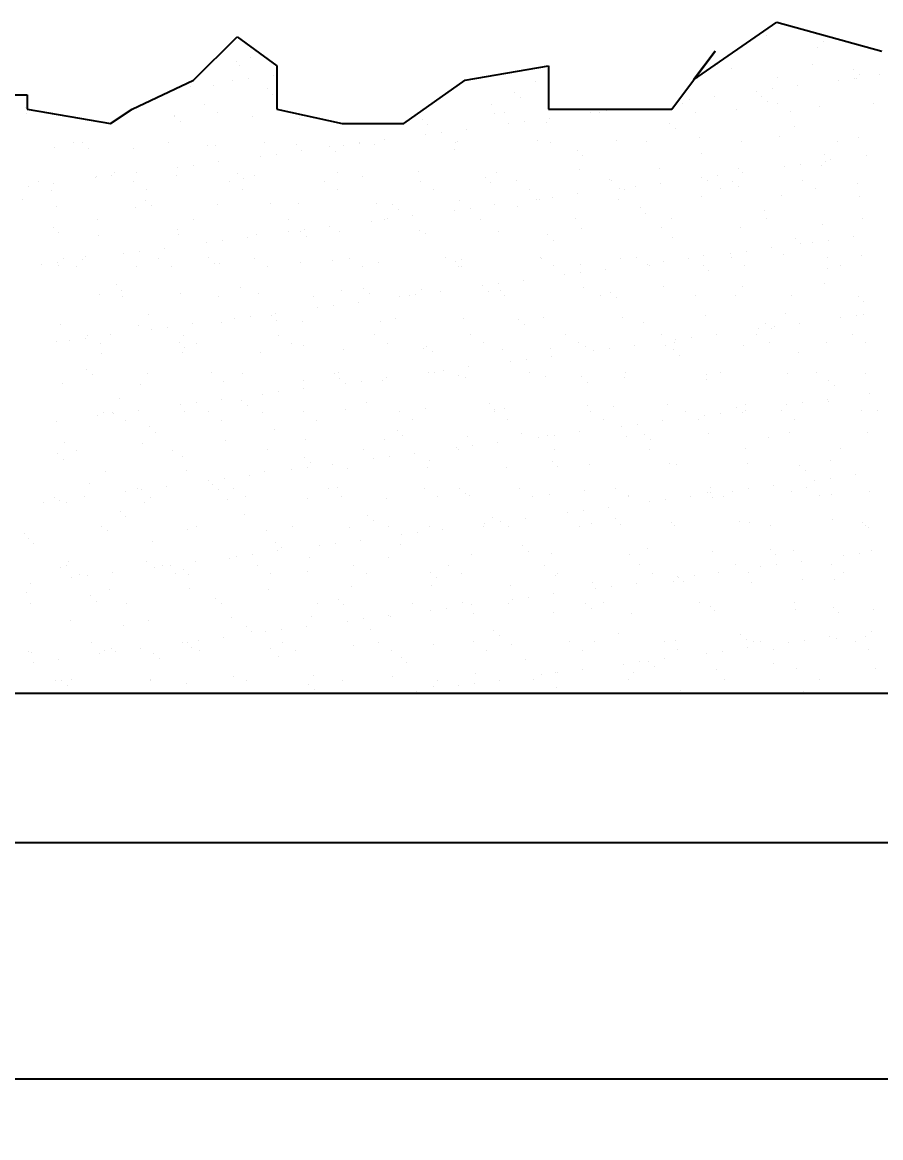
# Model space of a CAD drawing. Header units: inches. Extents: x -8.7 to 57.3, y -9.2 to 26.4.
# Drawn here: x 34.9259 to 35.1187, y -7.7097 to -7.4589 of the extents above; entities that cross this region are included whole.
import ezdxf

# ---------------------------------------------------------------- set-up
doc = ezdxf.new("R2010")
doc.units = ezdxf.units.IN
doc.header["$MEASUREMENT"] = 0
doc.layers.add('Alvenaria', color=7, linetype='Continuous')
doc.layers.add('Cotas', color=1, linetype='Continuous')
doc.styles.add('Arial', font='arial.ttf')
doc.dimstyles.new('RICARDO-1-10', dxfattribs={"dimtxt": 0.02, "dimasz": 0.01, "dimexe": 0.01, "dimexo": 0.01, "dimgap": 0.01, "dimtad": 0, "dimtih": 1, "dimtoh": 1, "dimdec": 0, "dimlfac": 1000, "dimzin": 0, "dimdsep": 46, "dimtxsty": 'Arial', "dimblk": 'OBLIQUE', "dimcen": 0, "dimclrt": 4, "dimadec": 0, "dimazin": 0, "dimtfac": 1, "dimtdec": 0, "dimtofl": 0, "dimtmove": 0, "dimatfit": 3, "dimldrblk": 'CLOSEDBLANK', "dimfxl": 0, "dimtolj": 1, "dimtzin": 0, "dimarcsym": 0})

# ---------------------------------------------------------------- blocks, each defined once
blk = doc.blocks.new('_Oblique')
at = {"color": 0, "linetype": 'ByBlock', "lineweight": -2}
blk.add_line((-0.5, -0.5), (0.5, 0.5), dxfattribs=at)
blk = doc.blocks.new('*D12')
at = {"layer": 'Cotas', "color": 0, "lineweight": -2, "transparency": 16777216}
for p, q in [((34.29243, -7.61972), (34.29243, -7.70653)), ((35.39514, -7.61948), (35.39514, -7.70653)), ((34.29243, -7.69653), (34.8049, -7.69653)), ((35.39514, -7.69653), (34.88267, -7.69653))]:
    blk.add_line(p, q, dxfattribs=at)
at = {"layer": 'DEFPOINTS', "color": 0, "transparency": 16777216}
for p in [(34.29243, -7.60972), (35.39514, -7.60948), (35.39514, -7.69653)]:
    blk.add_point(p, dxfattribs=at)
at = {"layer": 'Cotas', "color": 0, "lineweight": -2, "transparency": 16777216, "xscale": 0.01, "yscale": 0.01, "zscale": 0.01, "rotation": 180}
blk.add_blockref('_Oblique', (34.29243, -7.69653), dxfattribs=at)
at = {"layer": 'Cotas', "color": 0, "lineweight": -2, "transparency": 16777216, "xscale": 0.01, "yscale": 0.01, "zscale": 0.01}
blk.add_blockref('_Oblique', (35.39514, -7.69653), dxfattribs=at)
at = {"layer": 'Cotas', "color": 4, "transparency": 16777216, "insert": (34.84379, -7.69653), "char_height": 0.02, "attachment_point": 5, "style": 'Arial'}
blk.add_mtext('\\A1;1100', dxfattribs=at)
blk = doc.blocks.new('_ClosedBlank')
at = {"color": 0, "linetype": 'ByBlock', "lineweight": -2}
for p, q in [((-1, 0.167), (0, 0)), ((-1, 0.167), (-1, -0.167)), ((0, 0), (-1, -0.167))]:
    blk.add_line(p, q, dxfattribs=at)
blk = doc.blocks.new('*D10')
at = {"layer": 'Cotas', "color": 0, "lineweight": -2, "transparency": 16777216}
for p, q in [((34.49919, -7.61972), (34.49919, -7.65336)), ((35.18838, -7.61972), (35.18838, -7.65336)), ((34.49919, -7.64336), (34.81171, -7.64336)), ((35.18838, -7.64336), (34.87586, -7.64336))]:
    blk.add_line(p, q, dxfattribs=at)
at = {"layer": 'DEFPOINTS', "color": 0, "transparency": 16777216}
for p in [(34.49919, -7.60972), (35.18838, -7.60972), (35.18838, -7.64336)]:
    blk.add_point(p, dxfattribs=at)
at = {"layer": 'Cotas', "color": 0, "lineweight": -2, "transparency": 16777216, "xscale": 0.01, "yscale": 0.01, "zscale": 0.01, "rotation": 180}
blk.add_blockref('_Oblique', (34.49919, -7.64336), dxfattribs=at)
at = {"layer": 'Cotas', "color": 0, "lineweight": -2, "transparency": 16777216, "xscale": 0.01, "yscale": 0.01, "zscale": 0.01}
blk.add_blockref('_Oblique', (35.18838, -7.64336), dxfattribs=at)
at = {"layer": 'Cotas', "color": 4, "transparency": 16777216, "insert": (34.84379, -7.64336), "char_height": 0.02, "attachment_point": 5, "style": 'Arial'}
blk.add_mtext('\\A1;800', dxfattribs=at)

msp = doc.modelspace()

# ---------------------------------------------------------------- linework, layer by layer
at = {"layer": 'Alvenaria'}
for p, q in [((35.07666, -7.47188), (35.09533, -7.45892)), ((35.09533, -7.45892), (35.11892, -7.46543)), ((34.96435, -7.47193), (34.97411, -7.46217)), ((34.97411, -7.46217), (34.98306, -7.46868)), ((35.09293, -7.46181), (35.09293, -7.46181)), ((35.10582, -7.46327), (35.10582, -7.46327)), ((35.07173, -7.47844), (35.0815, -7.46543)), ((35.0815, -7.46543), (35.07666, -7.47188)), ((35.10442, -7.46455), (35.10442, -7.46455)), ((34.97398, -7.46763), (34.97398, -7.46763)), ((34.97462, -7.46871), (34.97462, -7.46871)), ((34.97723, -7.46685), (34.97723, -7.46685)), ((34.98306, -7.46868), (34.98306, -7.47844)), ((35.02536, -7.47193), (35.04407, -7.46868)), ((35.04407, -7.46868), (35.04407, -7.47844)), ((35.08193, -7.46851), (35.08193, -7.46851)), ((35.0851, -7.46932), (35.0851, -7.46932)), ((35.1034, -7.46847), (35.1034, -7.46847)), ((34.97662, -7.47155), (34.97662, -7.47155)), ((34.98222, -7.47081), (34.98222, -7.47081)), ((35.07749, -7.4716), (35.07749, -7.4716)), ((35.09553, -7.47137), (35.09553, -7.47137)), ((35.11268, -7.46956), (35.11268, -7.46956)), ((35.11283, -7.47146), (35.11283, -7.47146)), ((35.11316, -7.47145), (35.11316, -7.47145)), ((35.11395, -7.47072), (35.11395, -7.47072)), ((35.11843, -7.47072), (35.11843, -7.47072)), ((34.95052, -7.47844), (34.96435, -7.47193)), ((34.96367, -7.47325), (34.96367, -7.47325)), ((34.96892, -7.47323), (34.96892, -7.47323)), ((34.97303, -7.47202), (34.97303, -7.47202)), ((34.98084, -7.47391), (34.98084, -7.47391)), ((35.01153, -7.48169), (35.02536, -7.47193)), ((35.04125, -7.47219), (35.04125, -7.47219)), ((35.09428, -7.4739), (35.09428, -7.4739)), ((35.09988, -7.47316), (35.09988, -7.47316)), ((35.10924, -7.47193), (35.10924, -7.47193)), ((34.9131, -7.47519), (34.92693, -7.47519)), ((34.92693, -7.47519), (34.92693, -7.47844)), ((34.98211, -7.47508), (34.98211, -7.47508)), ((35.0364, -7.47476), (35.0364, -7.47476)), ((35.03767, -7.47592), (35.03767, -7.47592)), ((35.07573, -7.47634), (35.07573, -7.47634)), ((35.08133, -7.4756), (35.08133, -7.4756)), ((35.09069, -7.47437), (35.09069, -7.47437)), ((35.09196, -7.47561), (35.09196, -7.47561)), ((35.09323, -7.47677), (35.09323, -7.47677)), ((34.92656, -7.47814), (34.92656, -7.47814)), ((34.92693, -7.47844), (34.94564, -7.48169)), ((34.94564, -7.48169), (34.95052, -7.47844)), ((34.96682, -7.47745), (34.96682, -7.47745)), ((34.96973, -7.4793), (34.96973, -7.4793)), ((34.98306, -7.47844), (34.9977, -7.48169)), ((35.03121, -7.47733), (35.03121, -7.47733)), ((35.03195, -7.47932), (35.03195, -7.47932)), ((35.03411, -7.47918), (35.03411, -7.47918)), ((35.04407, -7.47844), (35.0579, -7.47844)), ((35.05057, -7.47865), (35.05057, -7.47865)), ((35.05359, -7.47926), (35.05359, -7.47926)), ((35.05557, -7.47915), (35.05557, -7.47915)), ((35.05718, -7.47878), (35.05718, -7.47878)), ((35.0579, -7.47844), (35.07173, -7.47844)), ((35.07413, -7.47725), (35.07413, -7.47725)), ((35.07704, -7.47911), (35.07704, -7.47911)), ((35.08624, -7.4785), (35.08624, -7.4785)), ((35.09559, -7.47722), (35.09559, -7.47722)), ((35.0985, -7.47907), (35.0985, -7.47907)), ((35.10485, -7.47783), (35.10485, -7.47783)), ((35.11706, -7.47718), (35.11706, -7.47718)), ((34.9268, -7.47938), (34.9268, -7.47938)), ((34.93255, -7.47973), (34.93255, -7.47973)), ((34.96004, -7.48005), (34.96004, -7.48005)), ((34.96012, -7.47996), (34.96012, -7.47996)), ((34.96139, -7.48113), (34.96139, -7.48113)), ((34.97767, -7.48013), (34.97767, -7.48013)), ((34.98811, -7.48057), (34.98811, -7.48057)), ((34.9977, -7.48169), (35.01153, -7.48169)), ((35.01568, -7.48081), (35.01568, -7.48081)), ((35.03504, -7.4817), (35.03504, -7.4817)), ((35.03862, -7.48123), (35.03862, -7.48123)), ((35.04367, -7.48142), (35.04367, -7.48142)), ((35.04423, -7.48049), (35.04423, -7.48049)), ((35.07125, -7.48165), (35.07125, -7.48165)), ((35.01649, -7.48414), (35.01649, -7.48414)), ((35.01695, -7.48197), (35.01695, -7.48197)), ((35.02007, -7.48367), (35.02007, -7.48367)), ((35.02568, -7.48293), (35.02568, -7.48293)), ((35.07252, -7.48282), (35.07252, -7.48282)), ((35.09923, -7.48226), (35.09923, -7.48226)), ((34.93726, -7.48604), (34.93726, -7.48604)), ((34.9394, -7.48601), (34.9394, -7.48601)), ((34.95873, -7.48601), (34.95873, -7.48601)), ((34.96739, -7.48662), (34.96739, -7.48662)), ((34.96936, -7.48651), (34.96936, -7.48651)), ((34.98019, -7.48597), (34.98019, -7.48597)), ((34.9874, -7.48628), (34.9874, -7.48628)), ((34.99497, -7.48686), (34.99497, -7.48686)), ((34.99793, -7.48658), (34.99793, -7.48658)), ((35.00152, -7.48611), (35.00152, -7.48611)), ((35.00165, -7.48593), (35.00165, -7.48593)), ((35.00503, -7.48637), (35.00503, -7.48637)), ((35.00712, -7.48537), (35.00712, -7.48537)), ((35.02311, -7.48589), (35.02311, -7.48589)), ((35.02364, -7.48569), (35.02364, -7.48569)), ((35.04168, -7.48546), (35.04168, -7.48546)), ((35.04457, -7.48585), (35.04457, -7.48585)), ((35.05931, -7.48555), (35.05931, -7.48555)), ((35.06604, -7.48581), (35.06604, -7.48581)), ((35.07793, -7.48488), (35.07793, -7.48488)), ((35.0875, -7.48577), (35.0875, -7.48577)), ((35.09597, -7.48465), (35.09597, -7.48465)), ((35.10896, -7.48573), (35.10896, -7.48573)), ((35.1136, -7.48473), (35.1136, -7.48473)), ((34.93311, -7.4871), (34.93311, -7.4871)), ((34.94068, -7.48718), (34.94068, -7.48718)), ((34.95074, -7.48718), (34.95074, -7.48718)), ((34.97938, -7.48903), (34.97938, -7.48903)), ((34.98297, -7.48855), (34.98297, -7.48855)), ((34.98857, -7.48782), (34.98857, -7.48782)), ((34.99624, -7.48802), (34.99624, -7.48802)), ((35.02295, -7.48747), (35.02295, -7.48747)), ((35.05053, -7.4877), (35.05053, -7.4877)), ((35.0518, -7.48887), (35.0518, -7.48887)), ((35.07851, -7.48831), (35.07851, -7.48831)), ((35.10609, -7.48855), (35.10609, -7.48855)), ((35.1156, -7.48894), (35.1156, -7.48894)), ((34.96083, -7.49147), (34.96083, -7.49147)), ((34.96442, -7.491), (34.96442, -7.491)), ((34.97002, -7.49026), (34.97002, -7.49026)), ((35.06904, -7.4917), (35.06904, -7.4917)), ((35.08667, -7.49178), (35.08667, -7.49178)), ((35.09705, -7.49138), (35.09705, -7.49138)), ((35.10063, -7.49091), (35.10063, -7.49091)), ((35.10529, -7.49111), (35.10529, -7.49111)), ((35.10624, -7.49017), (35.10624, -7.49017)), ((35.10736, -7.48971), (35.10736, -7.48971)), ((34.94228, -7.49391), (34.94228, -7.49391)), ((34.94243, -7.49356), (34.94243, -7.49356)), ((34.94587, -7.49344), (34.94587, -7.49344)), ((34.94667, -7.49267), (34.94667, -7.49267)), ((34.95147, -7.4927), (34.95147, -7.4927)), ((34.96047, -7.49333), (34.96047, -7.49333)), ((34.97425, -7.49291), (34.97425, -7.49291)), ((34.97552, -7.49407), (34.97552, -7.49407)), ((34.9781, -7.49341), (34.9781, -7.49341)), ((34.99672, -7.49274), (34.99672, -7.49274)), ((35.00223, -7.49352), (35.00223, -7.49352)), ((35.01476, -7.49251), (35.01476, -7.49251)), ((35.02981, -7.49375), (35.02981, -7.49375)), ((35.03239, -7.4926), (35.03239, -7.4926)), ((35.051, -7.49193), (35.051, -7.49193)), ((35.05779, -7.49436), (35.05779, -7.49436)), ((35.07849, -7.49382), (35.07849, -7.49382)), ((35.08208, -7.49335), (35.08208, -7.49335)), ((35.08768, -7.49261), (35.08768, -7.49261)), ((34.92732, -7.49588), (34.92732, -7.49588)), ((34.92946, -7.49479), (34.92946, -7.49479)), ((34.93237, -7.49664), (34.93237, -7.49664)), ((34.93292, -7.49514), (34.93292, -7.49514)), ((34.95092, -7.49475), (34.95092, -7.49475)), ((34.95383, -7.4966), (34.95383, -7.4966)), ((34.97239, -7.49471), (34.97239, -7.49471)), ((34.97529, -7.49656), (34.97529, -7.49656)), ((34.99385, -7.49467), (34.99385, -7.49467)), ((34.99675, -7.49652), (34.99675, -7.49652)), ((35.01531, -7.49463), (35.01531, -7.49463)), ((35.01822, -7.49648), (35.01822, -7.49648)), ((35.03108, -7.49492), (35.03108, -7.49492)), ((35.03677, -7.49459), (35.03677, -7.49459)), ((35.03968, -7.49644), (35.03968, -7.49644)), ((35.05823, -7.49455), (35.05823, -7.49455)), ((35.05994, -7.49626), (35.05994, -7.49626)), ((35.06114, -7.4964), (35.06114, -7.4964)), ((35.06353, -7.49579), (35.06353, -7.49579)), ((35.06913, -7.49505), (35.06913, -7.49505)), ((35.0797, -7.49451), (35.0797, -7.49451)), ((35.0826, -7.49636), (35.0826, -7.49636)), ((35.08537, -7.4946), (35.08537, -7.4946)), ((35.08664, -7.49576), (35.08664, -7.49576)), ((35.10116, -7.49447), (35.10116, -7.49447)), ((35.10407, -7.49633), (35.10407, -7.49633)), ((35.11336, -7.49521), (35.11336, -7.49521)), ((34.92595, -7.49872), (34.92595, -7.49872)), ((34.95353, -7.49895), (34.95353, -7.49895)), ((35.02408, -7.49897), (35.02408, -7.49897)), ((35.04139, -7.49871), (35.04139, -7.49871)), ((35.04212, -7.49874), (35.04212, -7.49874)), ((35.04498, -7.49823), (35.04498, -7.49823)), ((35.05058, -7.4975), (35.05058, -7.4975)), ((35.05975, -7.49883), (35.05975, -7.49883)), ((35.07836, -7.49816), (35.07836, -7.49816)), ((35.0964, -7.49793), (35.0964, -7.49793)), ((35.11403, -7.49801), (35.11403, -7.49801)), ((34.93355, -7.50038), (34.93355, -7.50038)), ((34.95118, -7.50046), (34.95118, -7.50046)), ((34.9548, -7.50012), (34.9548, -7.50012)), ((34.96979, -7.49979), (34.96979, -7.49979)), ((34.98151, -7.49956), (34.98151, -7.49956)), ((34.98783, -7.49956), (34.98783, -7.49956)), ((35.00546, -7.49964), (35.00546, -7.49964)), ((35.00909, -7.4998), (35.00909, -7.4998)), ((35.01036, -7.50097), (35.01036, -7.50097)), ((35.02284, -7.50115), (35.02284, -7.50115)), ((35.02643, -7.50068), (35.02643, -7.50068)), ((35.03203, -7.49994), (35.03203, -7.49994)), ((35.03708, -7.50041), (35.03708, -7.50041)), ((35.06465, -7.50065), (35.06465, -7.50065)), ((35.06592, -7.50181), (35.06592, -7.50181)), ((35.09264, -7.50126), (35.09264, -7.50126)), ((34.94283, -7.5033), (34.94283, -7.5033)), ((34.96429, -7.50326), (34.96429, -7.50326)), ((34.98575, -7.50322), (34.98575, -7.50322)), ((35.00429, -7.50359), (35.00429, -7.50359)), ((35.00722, -7.50319), (35.00722, -7.50319)), ((35.00788, -7.50312), (35.00788, -7.50312)), ((35.01348, -7.50238), (35.01348, -7.50238)), ((35.02868, -7.50315), (35.02868, -7.50315)), ((35.05014, -7.50311), (35.05014, -7.50311)), ((35.0716, -7.50307), (35.0716, -7.50307)), ((35.09307, -7.50303), (35.09307, -7.50303)), ((35.10572, -7.50439), (35.10572, -7.50439)), ((35.11453, -7.50299), (35.11453, -7.50299)), ((34.93281, -7.505), (34.93281, -7.505)), ((34.93408, -7.50617), (34.93408, -7.50617)), ((34.94287, -7.50684), (34.94287, -7.50684)), ((34.9608, -7.50561), (34.9608, -7.50561)), ((34.96091, -7.50661), (34.96091, -7.50661)), ((34.97854, -7.50669), (34.97854, -7.50669)), ((34.98574, -7.50603), (34.98574, -7.50603)), ((34.98837, -7.50585), (34.98837, -7.50585)), ((34.98932, -7.50556), (34.98932, -7.50556)), ((34.99493, -7.50482), (34.99493, -7.50482)), ((34.99715, -7.50602), (34.99715, -7.50602)), ((35.01519, -7.50579), (35.01519, -7.50579)), ((35.01636, -7.50646), (35.01636, -7.50646)), ((35.03282, -7.50588), (35.03282, -7.50588)), ((35.04394, -7.5067), (35.04394, -7.5067)), ((35.05144, -7.50521), (35.05144, -7.50521)), ((35.06948, -7.50498), (35.06948, -7.50498)), ((35.08711, -7.50506), (35.08711, -7.50506)), ((34.96719, -7.50848), (34.96719, -7.50848)), ((34.97077, -7.508), (34.97077, -7.508)), ((34.97638, -7.50727), (34.97638, -7.50727)), ((34.98964, -7.50701), (34.98964, -7.50701)), ((35.04521, -7.50786), (35.04521, -7.50786)), ((35.07192, -7.50731), (35.07192, -7.50731)), ((35.0995, -7.50754), (35.0995, -7.50754)), ((35.10077, -7.50871), (35.10077, -7.50871)), ((35.1034, -7.50839), (35.1034, -7.50839)), ((35.10699, -7.50792), (35.10699, -7.50792)), ((35.11259, -7.50718), (35.11259, -7.50718)), ((34.94008, -7.51166), (34.94008, -7.51166)), ((34.94863, -7.51092), (34.94863, -7.51092)), ((34.95222, -7.51045), (34.95222, -7.51045)), ((34.95782, -7.50971), (34.95782, -7.50971)), ((34.96766, -7.5119), (34.96766, -7.5119)), ((34.99941, -7.51193), (34.99941, -7.51193)), ((35.02088, -7.51189), (35.02088, -7.51189)), ((35.04234, -7.51185), (35.04234, -7.51185)), ((35.0638, -7.51181), (35.0638, -7.51181)), ((35.07879, -7.51144), (35.07879, -7.51144)), ((35.08485, -7.51083), (35.08485, -7.51083)), ((35.08526, -7.51177), (35.08526, -7.51177)), ((35.08844, -7.51036), (35.08844, -7.51036)), ((35.09404, -7.50962), (35.09404, -7.50962)), ((35.09683, -7.51121), (35.09683, -7.51121)), ((35.10672, -7.51173), (35.10672, -7.51173)), ((35.11446, -7.51129), (35.11446, -7.51129)), ((34.93008, -7.51336), (34.93008, -7.51336)), ((34.93367, -7.51289), (34.93367, -7.51289)), ((34.93398, -7.51366), (34.93398, -7.51366)), ((34.93503, -7.51204), (34.93503, -7.51204)), ((34.93793, -7.5139), (34.93793, -7.5139)), ((34.93927, -7.51215), (34.93927, -7.51215)), ((34.95161, -7.51374), (34.95161, -7.51374)), ((34.95649, -7.512), (34.95649, -7.512)), ((34.9594, -7.51386), (34.9594, -7.51386)), ((34.96893, -7.51306), (34.96893, -7.51306)), ((34.97023, -7.51307), (34.97023, -7.51307)), ((34.97795, -7.51197), (34.97795, -7.51197)), ((34.98086, -7.51382), (34.98086, -7.51382)), ((34.98827, -7.51284), (34.98827, -7.51284)), ((34.99564, -7.51251), (34.99564, -7.51251)), ((35.00232, -7.51378), (35.00232, -7.51378)), ((35.0059, -7.51292), (35.0059, -7.51292)), ((35.02322, -7.51275), (35.02322, -7.51275)), ((35.02378, -7.51374), (35.02378, -7.51374)), ((35.02449, -7.51391), (35.02449, -7.51391)), ((35.02451, -7.51225), (35.02451, -7.51225)), ((35.04255, -7.51202), (35.04255, -7.51202)), ((35.04524, -7.5137), (35.04524, -7.5137)), ((35.0512, -7.51335), (35.0512, -7.51335)), ((35.06018, -7.51211), (35.06018, -7.51211)), ((35.0663, -7.51327), (35.0663, -7.51327)), ((35.06671, -7.51366), (35.06671, -7.51366)), ((35.06988, -7.5128), (35.06988, -7.5128)), ((35.07549, -7.51206), (35.07549, -7.51206)), ((35.07878, -7.51359), (35.07878, -7.51359)), ((35.08817, -7.51362), (35.08817, -7.51362)), ((35.10676, -7.5142), (35.10676, -7.5142)), ((35.10963, -7.51358), (35.10963, -7.51358)), ((35.03838, -7.51695), (35.03838, -7.51695)), ((35.04775, -7.51571), (35.04775, -7.51571)), ((35.05133, -7.51524), (35.05133, -7.51524)), ((35.05694, -7.5145), (35.05694, -7.5145)), ((35.08005, -7.51476), (35.08005, -7.51476)), ((34.94694, -7.51795), (34.94694, -7.51795)), ((34.94821, -7.51911), (34.94821, -7.51911)), ((34.97492, -7.51856), (34.97492, -7.51856)), ((34.99758, -7.5193), (34.99758, -7.5193)), ((35.0025, -7.51879), (35.0025, -7.51879)), ((35.01562, -7.51907), (35.01562, -7.51907)), ((35.01983, -7.51939), (35.01983, -7.51939)), ((35.02919, -7.51816), (35.02919, -7.51816)), ((35.03048, -7.5194), (35.03048, -7.5194)), ((35.03278, -7.51768), (35.03278, -7.51768)), ((35.03325, -7.51916), (35.03325, -7.51916)), ((35.05187, -7.51849), (35.05187, -7.51849)), ((35.06991, -7.51826), (35.06991, -7.51826)), ((35.08754, -7.51834), (35.08754, -7.51834)), ((35.10615, -7.51767), (35.10615, -7.51767)), ((34.9433, -7.52012), (34.9433, -7.52012)), ((34.9484, -7.52056), (34.9484, -7.52056)), ((34.96134, -7.51989), (34.96134, -7.51989)), ((34.96986, -7.52052), (34.96986, -7.52052)), ((34.97897, -7.51997), (34.97897, -7.51997)), ((34.99132, -7.52048), (34.99132, -7.52048)), ((35.00128, -7.52183), (35.00128, -7.52183)), ((35.00377, -7.51996), (35.00377, -7.51996)), ((35.01064, -7.5206), (35.01064, -7.5206)), ((35.01278, -7.52044), (35.01278, -7.52044)), ((35.01423, -7.52013), (35.01423, -7.52013)), ((35.03424, -7.5204), (35.03424, -7.5204)), ((35.05571, -7.52037), (35.05571, -7.52037)), ((35.05806, -7.51964), (35.05806, -7.51964)), ((35.05933, -7.5208), (35.05933, -7.5208)), ((35.07717, -7.52033), (35.07717, -7.52033)), ((35.08605, -7.52025), (35.08605, -7.52025)), ((35.09863, -7.52029), (35.09863, -7.52029)), ((35.11362, -7.52049), (35.11362, -7.52049)), ((35.11489, -7.52165), (35.11489, -7.52165)), ((34.98273, -7.52427), (34.98273, -7.52427)), ((34.99209, -7.52304), (34.99209, -7.52304)), ((34.99568, -7.52257), (34.99568, -7.52257)), ((35.09727, -7.52449), (35.09727, -7.52449)), ((34.93442, -7.52694), (34.93442, -7.52694)), ((34.9542, -7.52461), (34.9542, -7.52461)), ((34.96418, -7.52672), (34.96418, -7.52672)), ((34.97066, -7.52635), (34.97066, -7.52635)), ((34.97354, -7.52548), (34.97354, -7.52548)), ((34.97713, -7.52501), (34.97713, -7.52501)), ((34.98178, -7.52484), (34.98178, -7.52484)), ((34.98305, -7.52601), (34.98305, -7.52601)), ((34.9887, -7.52612), (34.9887, -7.52612)), ((35.00633, -7.5262), (35.00633, -7.5262)), ((35.00977, -7.52545), (35.00977, -7.52545)), ((35.02494, -7.52553), (35.02494, -7.52553)), ((35.03734, -7.52569), (35.03734, -7.52569)), ((35.03861, -7.52685), (35.03861, -7.52685)), ((35.04298, -7.5253), (35.04298, -7.5253)), ((35.06061, -7.52539), (35.06061, -7.52539)), ((35.06533, -7.5263), (35.06533, -7.5263)), ((35.07923, -7.52472), (35.07923, -7.52472)), ((35.09291, -7.52654), (35.09291, -7.52654)), ((35.10039, -7.52663), (35.10039, -7.52663)), ((35.10975, -7.52539), (35.10975, -7.52539)), ((35.11334, -7.52492), (35.11334, -7.52492)), ((35.1149, -7.52457), (35.1149, -7.52457)), ((34.94059, -7.5293), (34.94059, -7.5293)), ((34.94563, -7.52916), (34.94563, -7.52916)), ((34.95205, -7.52702), (34.95205, -7.52702)), ((34.95499, -7.52793), (34.95499, -7.52793)), ((34.95858, -7.52745), (34.95858, -7.52745)), ((34.96205, -7.52926), (34.96205, -7.52926)), ((34.98352, -7.52922), (34.98352, -7.52922)), ((35.00498, -7.52918), (35.00498, -7.52918)), ((35.02644, -7.52915), (35.02644, -7.52915)), ((35.0479, -7.52911), (35.0479, -7.52911)), ((35.06937, -7.52907), (35.06937, -7.52907)), ((35.08184, -7.52907), (35.08184, -7.52907)), ((35.09083, -7.52903), (35.09083, -7.52903)), ((35.0912, -7.52784), (35.0912, -7.52784)), ((35.09418, -7.5277), (35.09418, -7.5277)), ((35.09479, -7.52736), (35.09479, -7.52736)), ((35.11229, -7.52899), (35.11229, -7.52899)), ((34.93349, -7.53065), (34.93349, -7.53065)), ((34.93644, -7.53037), (34.93644, -7.53037)), ((34.94002, -7.5299), (34.94002, -7.5299)), ((34.9435, -7.53115), (34.9435, -7.53115)), ((34.96106, -7.53089), (34.96106, -7.53089)), ((34.96496, -7.53111), (34.96496, -7.53111)), ((34.98642, -7.53108), (34.98642, -7.53108)), ((34.98905, -7.5315), (34.98905, -7.5315)), ((35.00789, -7.53104), (35.00789, -7.53104)), ((35.01663, -7.53174), (35.01663, -7.53174)), ((35.02935, -7.531), (35.02935, -7.531)), ((35.05081, -7.53096), (35.05081, -7.53096)), ((35.0523, -7.53176), (35.0523, -7.53176)), ((35.06329, -7.53151), (35.06329, -7.53151)), ((35.07034, -7.53153), (35.07034, -7.53153)), ((35.07227, -7.53092), (35.07227, -7.53092)), ((35.07265, -7.53028), (35.07265, -7.53028)), ((35.07624, -7.52981), (35.07624, -7.52981)), ((35.08797, -7.53162), (35.08797, -7.53162)), ((35.09374, -7.53088), (35.09374, -7.53088)), ((35.10659, -7.53095), (35.10659, -7.53095)), ((35.1152, -7.53084), (35.1152, -7.53084)), ((34.94373, -7.5334), (34.94373, -7.5334)), ((34.96177, -7.53317), (34.96177, -7.53317)), ((34.96233, -7.53206), (34.96233, -7.53206)), ((34.9794, -7.53325), (34.9794, -7.53325)), ((34.99802, -7.53258), (34.99802, -7.53258)), ((35.01606, -7.53235), (35.01606, -7.53235)), ((35.0179, -7.5329), (35.0179, -7.5329)), ((35.03369, -7.53244), (35.03369, -7.53244)), ((35.04461, -7.53235), (35.04461, -7.53235)), ((35.04474, -7.53395), (35.04474, -7.53395)), ((35.0541, -7.53272), (35.0541, -7.53272)), ((35.05769, -7.53225), (35.05769, -7.53225)), ((35.07219, -7.53258), (35.07219, -7.53258)), ((35.07346, -7.53375), (35.07346, -7.53375)), ((35.10017, -7.53319), (35.10017, -7.53319)), ((34.94035, -7.53694), (34.94035, -7.53694)), ((35.02619, -7.5364), (35.02619, -7.5364)), ((35.03555, -7.53516), (35.03555, -7.53516)), ((35.03914, -7.53469), (35.03914, -7.53469)), ((34.94162, -7.5381), (34.94162, -7.5381)), ((34.95396, -7.53782), (34.95396, -7.53782)), ((34.96833, -7.53755), (34.96833, -7.53755)), ((34.97542, -7.53778), (34.97542, -7.53778)), ((34.98913, -7.5394), (34.98913, -7.5394)), ((34.99591, -7.53779), (34.99591, -7.53779)), ((34.99689, -7.53774), (34.99689, -7.53774)), ((34.99718, -7.53895), (34.99718, -7.53895)), ((35.00676, -7.53948), (35.00676, -7.53948)), ((35.00764, -7.53884), (35.00764, -7.53884)), ((35.017, -7.53761), (35.017, -7.53761)), ((35.01835, -7.5377), (35.01835, -7.5377)), ((35.02058, -7.53713), (35.02058, -7.53713)), ((35.02389, -7.5384), (35.02389, -7.5384)), ((35.02538, -7.53881), (35.02538, -7.53881)), ((35.03981, -7.53766), (35.03981, -7.53766)), ((35.04342, -7.53858), (35.04342, -7.53858)), ((35.05147, -7.53863), (35.05147, -7.53863)), ((35.06105, -7.53867), (35.06105, -7.53867)), ((35.06127, -7.53762), (35.06127, -7.53762)), ((35.07945, -7.53924), (35.07945, -7.53924)), ((35.07966, -7.538), (35.07966, -7.538)), ((35.08274, -7.53758), (35.08274, -7.53758)), ((35.0977, -7.53777), (35.0977, -7.53777)), ((35.1042, -7.53755), (35.1042, -7.53755)), ((35.10703, -7.53948), (35.10703, -7.53948)), ((35.11533, -7.53785), (35.11533, -7.53785)), ((34.93485, -7.54021), (34.93485, -7.54021)), ((34.95248, -7.5403), (34.95248, -7.5403)), ((34.97109, -7.53963), (34.97109, -7.53963)), ((34.98348, -7.54202), (34.98348, -7.54202)), ((34.98908, -7.54128), (34.98908, -7.54128)), ((34.99845, -7.54005), (34.99845, -7.54005)), ((35.00203, -7.53958), (35.00203, -7.53958)), ((35.05274, -7.5398), (35.05274, -7.5398)), ((35.1083, -7.54064), (35.1083, -7.54064)), ((34.94761, -7.5436), (34.94761, -7.5436)), ((34.96493, -7.54446), (34.96493, -7.54446)), ((34.97053, -7.54372), (34.97053, -7.54372)), ((34.97519, -7.54384), (34.97519, -7.54384)), ((34.97989, -7.54249), (34.97989, -7.54249)), ((35.00317, -7.54444), (35.00317, -7.54444)), ((35.10114, -7.54437), (35.10114, -7.54437)), ((35.10675, -7.54363), (35.10675, -7.54363)), ((35.10702, -7.54423), (35.10702, -7.54423)), ((35.11611, -7.5424), (35.11611, -7.5424)), ((34.94417, -7.54668), (34.94417, -7.54668)), ((34.94616, -7.54656), (34.94616, -7.54656)), ((34.94638, -7.5469), (34.94638, -7.5469)), ((34.95198, -7.54617), (34.95198, -7.54617)), ((34.96134, -7.54493), (34.96134, -7.54493)), ((34.96221, -7.54645), (34.96221, -7.54645)), ((34.96762, -7.54652), (34.96762, -7.54652)), ((34.97646, -7.545), (34.97646, -7.545)), ((34.97984, -7.54653), (34.97984, -7.54653)), ((34.98908, -7.54648), (34.98908, -7.54648)), ((34.99845, -7.54586), (34.99845, -7.54586)), ((35.01055, -7.54644), (35.01055, -7.54644)), ((35.01649, -7.54563), (35.01649, -7.54563)), ((35.03075, -7.54468), (35.03075, -7.54468)), ((35.03201, -7.5464), (35.03201, -7.5464)), ((35.03202, -7.54585), (35.03202, -7.54585)), ((35.03412, -7.54571), (35.03412, -7.54571)), ((35.05274, -7.54504), (35.05274, -7.54504)), ((35.05347, -7.54636), (35.05347, -7.54636)), ((35.05874, -7.54529), (35.05874, -7.54529)), ((35.07078, -7.54481), (35.07078, -7.54481)), ((35.07493, -7.54633), (35.07493, -7.54633)), ((35.08259, -7.54681), (35.08259, -7.54681)), ((35.08631, -7.54553), (35.08631, -7.54553)), ((35.08758, -7.54669), (35.08758, -7.54669)), ((35.0882, -7.54608), (35.0882, -7.54608)), ((35.08841, -7.5449), (35.08841, -7.5449)), ((35.09639, -7.54629), (35.09639, -7.54629)), ((35.09756, -7.54484), (35.09756, -7.54484)), ((35.1143, -7.54614), (35.1143, -7.54614)), ((35.11786, -7.54625), (35.11786, -7.54625)), ((34.93343, -7.54861), (34.93343, -7.54861)), ((34.94279, -7.54738), (34.94279, -7.54738)), ((34.94906, -7.54841), (34.94906, -7.54841)), ((34.97053, -7.54837), (34.97053, -7.54837)), ((34.99199, -7.54833), (34.99199, -7.54833)), ((35.01345, -7.54829), (35.01345, -7.54829)), ((35.03491, -7.54826), (35.03491, -7.54826)), ((35.05638, -7.54822), (35.05638, -7.54822)), ((35.06404, -7.54926), (35.06404, -7.54926)), ((35.06964, -7.54852), (35.06964, -7.54852)), ((35.07784, -7.54818), (35.07784, -7.54818)), ((35.07901, -7.54729), (35.07901, -7.54729)), ((35.0993, -7.54814), (35.0993, -7.54814)), ((34.95447, -7.54988), (34.95447, -7.54988)), ((34.95574, -7.55105), (34.95574, -7.55105)), ((34.98246, -7.55049), (34.98246, -7.55049)), ((35.01003, -7.55073), (35.01003, -7.55073)), ((35.0113, -7.55189), (35.0113, -7.55189)), ((35.03802, -7.55134), (35.03802, -7.55134)), ((35.04385, -7.55186), (35.04385, -7.55186)), ((35.04549, -7.5517), (35.04549, -7.5517)), ((35.05109, -7.55096), (35.05109, -7.55096)), ((35.06045, -7.54973), (35.06045, -7.54973)), ((35.06148, -7.55195), (35.06148, -7.55195)), ((35.0656, -7.55158), (35.0656, -7.55158)), ((35.0801, -7.55128), (35.0801, -7.55128)), ((35.09814, -7.55105), (35.09814, -7.55105)), ((35.11577, -7.55113), (35.11577, -7.55113)), ((34.93528, -7.55349), (34.93528, -7.55349)), ((34.95291, -7.55358), (34.95291, -7.55358)), ((34.97153, -7.55291), (34.97153, -7.55291)), ((34.98957, -7.55268), (34.98957, -7.55268)), ((35.0072, -7.55276), (35.0072, -7.55276)), ((35.02581, -7.55209), (35.02581, -7.55209)), ((35.02694, -7.55414), (35.02694, -7.55414)), ((35.03254, -7.5534), (35.03254, -7.5534)), ((35.0419, -7.55217), (35.0419, -7.55217)), ((35.06687, -7.55274), (35.06687, -7.55274)), ((35.09358, -7.55219), (35.09358, -7.55219)), ((34.93375, -7.55593), (34.93375, -7.55593)), ((34.93807, -7.55512), (34.93807, -7.55512)), ((34.95953, -7.55508), (34.95953, -7.55508)), ((34.96174, -7.55654), (34.96174, -7.55654)), ((34.98099, -7.55504), (34.98099, -7.55504)), ((34.98932, -7.55678), (34.98932, -7.55678)), ((35.00245, -7.555), (35.00245, -7.555)), ((35.0048, -7.55706), (35.0048, -7.55706)), ((35.00839, -7.55658), (35.00839, -7.55658)), ((35.01399, -7.55585), (35.01399, -7.55585)), ((35.02335, -7.55461), (35.02335, -7.55461)), ((35.02391, -7.55496), (35.02391, -7.55496)), ((35.04538, -7.55492), (35.04538, -7.55492)), ((35.06684, -7.55488), (35.06684, -7.55488)), ((35.0883, -7.55484), (35.0883, -7.55484)), ((35.10976, -7.5548), (35.10976, -7.5548)), ((34.93502, -7.5571), (34.93502, -7.5571)), ((34.98625, -7.5595), (34.98625, -7.5595)), ((34.98984, -7.55903), (34.98984, -7.55903)), ((34.99059, -7.55794), (34.99059, -7.55794)), ((34.99544, -7.55829), (34.99544, -7.55829)), ((34.99889, -7.55914), (34.99889, -7.55914)), ((35.01693, -7.55891), (35.01693, -7.55891)), ((35.0173, -7.55739), (35.0173, -7.55739)), ((35.03456, -7.55899), (35.03456, -7.55899)), ((35.04488, -7.55763), (35.04488, -7.55763)), ((35.04615, -7.55879), (35.04615, -7.55879)), ((35.05317, -7.55832), (35.05317, -7.55832)), ((35.07121, -7.55809), (35.07121, -7.55809)), ((35.07286, -7.55824), (35.07286, -7.55824)), ((35.08884, -7.55818), (35.08884, -7.55818)), ((35.10044, -7.55847), (35.10044, -7.55847)), ((35.10746, -7.55751), (35.10746, -7.55751)), ((34.9446, -7.55996), (34.9446, -7.55996)), ((34.96264, -7.55973), (34.96264, -7.55973)), ((34.9677, -7.56194), (34.9677, -7.56194)), ((34.97128, -7.56147), (34.97128, -7.56147)), ((34.97689, -7.56073), (34.97689, -7.56073)), ((34.98027, -7.55981), (34.98027, -7.55981)), ((35.10171, -7.55964), (35.10171, -7.55964)), ((35.10391, -7.56185), (35.10391, -7.56185)), ((35.1075, -7.56138), (35.1075, -7.56138)), ((35.1131, -7.56064), (35.1131, -7.56064)), ((34.94102, -7.56259), (34.94102, -7.56259)), ((34.94915, -7.56438), (34.94915, -7.56438)), ((34.95172, -7.56382), (34.95172, -7.56382)), ((34.95273, -7.56391), (34.95273, -7.56391)), ((34.95834, -7.56317), (34.95834, -7.56317)), ((34.9686, -7.56283), (34.9686, -7.56283)), ((34.96987, -7.56399), (34.96987, -7.56399)), ((34.97319, -7.56378), (34.97319, -7.56378)), ((34.99465, -7.56374), (34.99465, -7.56374)), ((34.99658, -7.56344), (34.99658, -7.56344)), ((35.01611, -7.5637), (35.01611, -7.5637)), ((35.02416, -7.56367), (35.02416, -7.56367)), ((35.03757, -7.56366), (35.03757, -7.56366)), ((35.05214, -7.56428), (35.05214, -7.56428)), ((35.05904, -7.56362), (35.05904, -7.56362)), ((35.07972, -7.56452), (35.07972, -7.56452)), ((35.0805, -7.56358), (35.0805, -7.56358)), ((35.08053, -7.56456), (35.08053, -7.56456)), ((35.08536, -7.56429), (35.08536, -7.56429)), ((35.08895, -7.56382), (35.08895, -7.56382)), ((35.09455, -7.56308), (35.09455, -7.56308)), ((35.09857, -7.56433), (35.09857, -7.56433)), ((35.10196, -7.56354), (35.10196, -7.56354)), ((35.1162, -7.56441), (35.1162, -7.56441)), ((34.93059, -7.56683), (34.93059, -7.56683)), ((34.93317, -7.56571), (34.93317, -7.56571)), ((34.93418, -7.56635), (34.93418, -7.56635)), ((34.93572, -7.56677), (34.93572, -7.56677)), ((34.93979, -7.56562), (34.93979, -7.56562)), ((34.95335, -7.56686), (34.95335, -7.56686)), ((34.95463, -7.56567), (34.95463, -7.56567)), ((34.97196, -7.56619), (34.97196, -7.56619)), ((34.97609, -7.56563), (34.97609, -7.56563)), ((34.99, -7.56596), (34.99, -7.56596)), ((34.99756, -7.56559), (34.99756, -7.56559)), ((35.00763, -7.56604), (35.00763, -7.56604)), ((35.01902, -7.56555), (35.01902, -7.56555)), ((35.02543, -7.56484), (35.02543, -7.56484)), ((35.02625, -7.56537), (35.02625, -7.56537)), ((35.04048, -7.56551), (35.04048, -7.56551)), ((35.04429, -7.56514), (35.04429, -7.56514)), ((35.06192, -7.56523), (35.06192, -7.56523)), ((35.06194, -7.56547), (35.06194, -7.56547)), ((35.06681, -7.56674), (35.06681, -7.56674)), ((35.0704, -7.56626), (35.0704, -7.56626)), ((35.076, -7.56553), (35.076, -7.56553)), ((35.08099, -7.56568), (35.08099, -7.56568)), ((35.0834, -7.56544), (35.0834, -7.56544)), ((35.10487, -7.5654), (35.10487, -7.5654)), ((35.10771, -7.56513), (35.10771, -7.56513)), ((34.94788, -7.56888), (34.94788, -7.56888)), ((34.97586, -7.56949), (34.97586, -7.56949)), ((35.04826, -7.56918), (35.04826, -7.56918)), ((35.05184, -7.56871), (35.05184, -7.56871)), ((35.05745, -7.56797), (35.05745, -7.56797)), ((34.94915, -7.57004), (34.94915, -7.57004)), ((35.00344, -7.56972), (35.00344, -7.56972)), ((35.00471, -7.57089), (35.00471, -7.57089)), ((35.02971, -7.57162), (35.02971, -7.57162)), ((35.03143, -7.57033), (35.03143, -7.57033)), ((35.03329, -7.57115), (35.03329, -7.57115)), ((35.0389, -7.57041), (35.0389, -7.57041)), ((35.05361, -7.5716), (35.05361, -7.5716)), ((35.059, -7.57057), (35.059, -7.57057)), ((35.06027, -7.57173), (35.06027, -7.57173)), ((35.07165, -7.57137), (35.07165, -7.57137)), ((35.08699, -7.57118), (35.08699, -7.57118)), ((35.08928, -7.57146), (35.08928, -7.57146)), ((35.09387, -7.5721), (35.09387, -7.5721)), ((35.10789, -7.57079), (35.10789, -7.57079)), ((35.11457, -7.57142), (35.11457, -7.57142)), ((35.11533, -7.57206), (35.11533, -7.57206)), ((34.92642, -7.57391), (34.92642, -7.57391)), ((34.94363, -7.57237), (34.94363, -7.57237)), ((34.94504, -7.57324), (34.94504, -7.57324)), ((34.96308, -7.57301), (34.96308, -7.57301)), ((34.96509, -7.57233), (34.96509, -7.57233)), ((34.98071, -7.57309), (34.98071, -7.57309)), ((34.98656, -7.5723), (34.98656, -7.5723)), ((34.99932, -7.57242), (34.99932, -7.57242)), ((35.00802, -7.57226), (35.00802, -7.57226)), ((35.01115, -7.57406), (35.01115, -7.57406)), ((35.01474, -7.57359), (35.01474, -7.57359)), ((35.01736, -7.57219), (35.01736, -7.57219)), ((35.02034, -7.57285), (35.02034, -7.57285)), ((35.02948, -7.57222), (35.02948, -7.57222)), ((35.03499, -7.57227), (35.03499, -7.57227)), ((35.05094, -7.57218), (35.05094, -7.57218)), ((35.07241, -7.57214), (35.07241, -7.57214)), ((35.11584, -7.57258), (35.11584, -7.57258)), ((34.92716, -7.57493), (34.92716, -7.57493)), ((34.92843, -7.57609), (34.92843, -7.57609)), ((34.95515, -7.57554), (34.95515, -7.57554)), ((34.98272, -7.57577), (34.98272, -7.57577)), ((34.98399, -7.57694), (34.98399, -7.57694)), ((34.9926, -7.57651), (34.9926, -7.57651)), ((34.99619, -7.57603), (34.99619, -7.57603)), ((35.00179, -7.5753), (35.00179, -7.5753)), ((35.01071, -7.57638), (35.01071, -7.57638)), ((35.03829, -7.57662), (35.03829, -7.57662)), ((34.9724, -7.57947), (34.9724, -7.57947)), ((34.97405, -7.57895), (34.97405, -7.57895)), ((34.97764, -7.57848), (34.97764, -7.57848)), ((34.98324, -7.57774), (34.98324, -7.57774)), ((34.99044, -7.57924), (34.99044, -7.57924)), ((35.00807, -7.57932), (35.00807, -7.57932)), ((35.02668, -7.57865), (35.02668, -7.57865)), ((35.03956, -7.57778), (35.03956, -7.57778)), ((35.04472, -7.57842), (35.04472, -7.57842)), ((35.06235, -7.57851), (35.06235, -7.57851)), ((35.06627, -7.57723), (35.06627, -7.57723)), ((35.08097, -7.57783), (35.08097, -7.57783)), ((35.09385, -7.57746), (35.09385, -7.57746)), ((35.09512, -7.57863), (35.09512, -7.57863)), ((35.09901, -7.5776), (35.09901, -7.5776)), ((35.11027, -7.57886), (35.11027, -7.57886)), ((35.11385, -7.57839), (35.11385, -7.57839)), ((35.11664, -7.57769), (35.11664, -7.57769)), ((34.93443, -7.58158), (34.93443, -7.58158)), ((34.93583, -7.58111), (34.93583, -7.58111)), ((34.93615, -7.58005), (34.93615, -7.58005)), ((34.95378, -7.58014), (34.95378, -7.58014)), ((34.9555, -7.58139), (34.9555, -7.58139)), ((34.95729, -7.58108), (34.95729, -7.58108)), ((34.95909, -7.58092), (34.95909, -7.58092)), ((34.96201, -7.58182), (34.96201, -7.58182)), ((34.96469, -7.58018), (34.96469, -7.58018)), ((34.97875, -7.58104), (34.97875, -7.58104)), ((35.00022, -7.581), (35.00022, -7.581)), ((35.02168, -7.58096), (35.02168, -7.58096)), ((35.04314, -7.58092), (35.04314, -7.58092)), ((35.0646, -7.58088), (35.0646, -7.58088)), ((35.08606, -7.58084), (35.08606, -7.58084)), ((35.09171, -7.5813), (35.09171, -7.5813)), ((35.0953, -7.58083), (35.0953, -7.58083)), ((35.1009, -7.58009), (35.1009, -7.58009)), ((35.10753, -7.5808), (35.10753, -7.5808)), ((34.93695, -7.58383), (34.93695, -7.58383)), ((34.93873, -7.58297), (34.93873, -7.58297)), ((34.94054, -7.58336), (34.94054, -7.58336)), ((34.94614, -7.58262), (34.94614, -7.58262)), ((34.9602, -7.58293), (34.9602, -7.58293)), ((34.96328, -7.58299), (34.96328, -7.58299)), ((34.98166, -7.58289), (34.98166, -7.58289)), ((34.98999, -7.58243), (34.98999, -7.58243)), ((35.00312, -7.58285), (35.00312, -7.58285)), ((35.01757, -7.58267), (35.01757, -7.58267)), ((35.01884, -7.58383), (35.01884, -7.58383)), ((35.02458, -7.58281), (35.02458, -7.58281)), ((35.04555, -7.58328), (35.04555, -7.58328)), ((35.04605, -7.58277), (35.04605, -7.58277)), ((35.06751, -7.58273), (35.06751, -7.58273)), ((35.07208, -7.58465), (35.07208, -7.58465)), ((35.07313, -7.58351), (35.07313, -7.58351)), ((35.07316, -7.58374), (35.07316, -7.58374)), ((35.07675, -7.58327), (35.07675, -7.58327)), ((35.08235, -7.58253), (35.08235, -7.58253)), ((35.08897, -7.58269), (35.08897, -7.58269)), ((35.10111, -7.58412), (35.10111, -7.58412)), ((35.10832, -7.58407), (35.10832, -7.58407)), ((35.11043, -7.58265), (35.11043, -7.58265)), ((34.92759, -7.58507), (34.92759, -7.58507)), ((34.94547, -7.58651), (34.94547, -7.58651)), ((34.96351, -7.58628), (34.96351, -7.58628)), ((34.98114, -7.58637), (34.98114, -7.58637)), ((34.99976, -7.5857), (34.99976, -7.5857)), ((35.0178, -7.58547), (35.0178, -7.58547)), ((35.03543, -7.58555), (35.03543, -7.58555)), ((35.05404, -7.58488), (35.05404, -7.58488)), ((35.05461, -7.58619), (35.05461, -7.58619)), ((35.0582, -7.58571), (35.0582, -7.58571)), ((35.0638, -7.58498), (35.0638, -7.58498)), ((35.0744, -7.58468), (35.0744, -7.58468)), ((35.08971, -7.58474), (35.08971, -7.58474)), ((34.92686, -7.58719), (34.92686, -7.58719)), ((34.92774, -7.58967), (34.92774, -7.58967)), ((34.94129, -7.58787), (34.94129, -7.58787)), ((34.94256, -7.58903), (34.94256, -7.58903)), ((34.9492, -7.58963), (34.9492, -7.58963)), ((34.96927, -7.58848), (34.96927, -7.58848)), ((34.97066, -7.58959), (34.97066, -7.58959)), ((34.99212, -7.58955), (34.99212, -7.58955)), ((34.99685, -7.58872), (34.99685, -7.58872)), ((35.01358, -7.58951), (35.01358, -7.58951)), ((35.02483, -7.58933), (35.02483, -7.58933)), ((35.03505, -7.58948), (35.03505, -7.58948)), ((35.03606, -7.58863), (35.03606, -7.58863)), ((35.03965, -7.58816), (35.03965, -7.58816)), ((35.04525, -7.58742), (35.04525, -7.58742)), ((35.05241, -7.58956), (35.05241, -7.58956)), ((35.05651, -7.58944), (35.05651, -7.58944)), ((35.07797, -7.5894), (35.07797, -7.5894)), ((35.09943, -7.58936), (35.09943, -7.58936)), ((34.99812, -7.58988), (34.99812, -7.58988)), ((35.01751, -7.59107), (35.01751, -7.59107)), ((35.0211, -7.5906), (35.0211, -7.5906)), ((35.0267, -7.58986), (35.0267, -7.58986)), ((35.02711, -7.59193), (35.02711, -7.59193)), ((35.04515, -7.5917), (35.04515, -7.5917)), ((35.05368, -7.59073), (35.05368, -7.59073)), ((35.06278, -7.59178), (35.06278, -7.59178)), ((35.0804, -7.59017), (35.0804, -7.59017)), ((35.0814, -7.59111), (35.0814, -7.59111)), ((35.09944, -7.59088), (35.09944, -7.59088)), ((35.10797, -7.59041), (35.10797, -7.59041)), ((35.10924, -7.59157), (35.10924, -7.59157)), ((35.11707, -7.59097), (35.11707, -7.59097)), ((34.93659, -7.59333), (34.93659, -7.59333)), ((34.94855, -7.59453), (34.94855, -7.59453)), ((34.95422, -7.59342), (34.95422, -7.59342)), ((34.97283, -7.59275), (34.97283, -7.59275)), ((34.99087, -7.59252), (34.99087, -7.59252)), ((34.99896, -7.59351), (34.99896, -7.59351)), ((35.00254, -7.59304), (35.00254, -7.59304)), ((35.00815, -7.5923), (35.00815, -7.5923)), ((35.0085, -7.5926), (35.0085, -7.5926)), ((34.97104, -7.59719), (34.97104, -7.59719)), ((34.97613, -7.59477), (34.97613, -7.59477)), ((34.9774, -7.59593), (34.9774, -7.59593)), ((34.98041, -7.59596), (34.98041, -7.59596)), ((34.98399, -7.59548), (34.98399, -7.59548)), ((34.9896, -7.59475), (34.9896, -7.59475)), ((35.00412, -7.59537), (35.00412, -7.59537)), ((35.03169, -7.59561), (35.03169, -7.59561)), ((35.03296, -7.59678), (35.03296, -7.59678)), ((35.05968, -7.59622), (35.05968, -7.59622)), ((35.08726, -7.59646), (35.08726, -7.59646)), ((35.10726, -7.5971), (35.10726, -7.5971)), ((35.11524, -7.59707), (35.11524, -7.59707)), ((35.11662, -7.59587), (35.11662, -7.59587)), ((34.94139, -7.59837), (34.94139, -7.59837)), ((34.95249, -7.59963), (34.95249, -7.59963)), ((34.96185, -7.5984), (34.96185, -7.5984)), ((34.96286, -7.59833), (34.96286, -7.59833)), ((34.96395, -7.59956), (34.96395, -7.59956)), ((34.96544, -7.59793), (34.96544, -7.59793)), ((34.98158, -7.59965), (34.98158, -7.59965)), ((34.98432, -7.59829), (34.98432, -7.59829)), ((35.00019, -7.59898), (35.00019, -7.59898)), ((35.00578, -7.59826), (35.00578, -7.59826)), ((35.01823, -7.59875), (35.01823, -7.59875)), ((35.02724, -7.59822), (35.02724, -7.59822)), ((35.03586, -7.59883), (35.03586, -7.59883)), ((35.04871, -7.59818), (35.04871, -7.59818)), ((35.05447, -7.59816), (35.05447, -7.59816)), ((35.07017, -7.59814), (35.07017, -7.59814)), ((35.07251, -7.59793), (35.07251, -7.59793)), ((35.08853, -7.59762), (35.08853, -7.59762)), ((35.08871, -7.59954), (35.08871, -7.59954)), ((35.09014, -7.59802), (35.09014, -7.59802)), ((35.09163, -7.5981), (35.09163, -7.5981)), ((35.09807, -7.59831), (35.09807, -7.59831)), ((35.10166, -7.59784), (35.10166, -7.59784)), ((35.10876, -7.59735), (35.10876, -7.59735)), ((35.11309, -7.59806), (35.11309, -7.59806)), ((34.92729, -7.60046), (34.92729, -7.60046)), ((34.92784, -7.60058), (34.92784, -7.60058)), ((34.93394, -7.60207), (34.93394, -7.60207)), ((34.9433, -7.60084), (34.9433, -7.60084)), ((34.9443, -7.60022), (34.9443, -7.60022)), ((34.94591, -7.59979), (34.94591, -7.59979)), ((34.94689, -7.60037), (34.94689, -7.60037)), ((34.95541, -7.60081), (34.95541, -7.60081)), ((34.95668, -7.60198), (34.95668, -7.60198)), ((34.96576, -7.60019), (34.96576, -7.60019)), ((34.9834, -7.60142), (34.9834, -7.60142)), ((34.98723, -7.60015), (34.98723, -7.60015)), ((35.00869, -7.60011), (35.00869, -7.60011)), ((35.01098, -7.60166), (35.01098, -7.60166)), ((35.03015, -7.60007), (35.03015, -7.60007)), ((35.05161, -7.60003), (35.05161, -7.60003)), ((35.07016, -7.60198), (35.07016, -7.60198)), ((35.07307, -7.59999), (35.07307, -7.59999)), ((35.07952, -7.60075), (35.07952, -7.60075)), ((35.0831, -7.60028), (35.0831, -7.60028)), ((35.09454, -7.59995), (35.09454, -7.59995)), ((35.116, -7.59991), (35.116, -7.59991)), ((34.92834, -7.60281), (34.92834, -7.60281)), ((35.01225, -7.60282), (35.01225, -7.60282)), ((35.03896, -7.60227), (35.03896, -7.60227)), ((35.0516, -7.60443), (35.0516, -7.60443)), ((35.06097, -7.60319), (35.06097, -7.60319)), ((35.06455, -7.60272), (35.06455, -7.60272)), ((35.06654, -7.60251), (35.06654, -7.60251)), ((35.06781, -7.60367), (35.06781, -7.60367)), ((35.08183, -7.60439), (35.08183, -7.60439)), ((35.09452, -7.60312), (35.09452, -7.60312)), ((35.09987, -7.60416), (35.09987, -7.60416)), ((35.1175, -7.60425), (35.1175, -7.60425)), ((34.9333, -7.60693), (34.9333, -7.60693)), ((34.9347, -7.60686), (34.9347, -7.60686)), ((34.93702, -7.60661), (34.93702, -7.60661)), ((34.95465, -7.6067), (34.95465, -7.6067)), ((34.95476, -7.60689), (34.95476, -7.60689)), ((34.97326, -7.60603), (34.97326, -7.60603)), ((34.97623, -7.60685), (34.97623, -7.60685)), ((34.9913, -7.6058), (34.9913, -7.6058)), ((34.99769, -7.60681), (34.99769, -7.60681)), ((35.00893, -7.60588), (35.00893, -7.60588)), ((35.01915, -7.60677), (35.01915, -7.60677)), ((35.02755, -7.60521), (35.02755, -7.60521)), ((35.03305, -7.60687), (35.03305, -7.60687)), ((35.04061, -7.60673), (35.04061, -7.60673)), ((35.04241, -7.60564), (35.04241, -7.60564)), ((35.04559, -7.60498), (35.04559, -7.60498)), ((35.046, -7.60516), (35.046, -7.60516)), ((35.06208, -7.60669), (35.06208, -7.60669)), ((35.06322, -7.60506), (35.06322, -7.60506)), ((35.08354, -7.60666), (35.08354, -7.60666)), ((35.105, -7.60662), (35.105, -7.60662)), ((34.49919, -7.60972), (35.18838, -7.60972)), ((34.93597, -7.60803), (34.93597, -7.60803)), ((34.96268, -7.60747), (34.96268, -7.60747)), ((34.99026, -7.60771), (34.99026, -7.60771)), ((34.99153, -7.60887), (34.99153, -7.60887)), ((35.0145, -7.60931), (35.0145, -7.60931)), ((35.01824, -7.60832), (35.01824, -7.60832)), ((35.02386, -7.60808), (35.02386, -7.60808)), ((35.02745, -7.60761), (35.02745, -7.60761)), ((35.04582, -7.60856), (35.04582, -7.60856)), ((35.0738, -7.60916), (35.0738, -7.60916)), ((35.10138, -7.6094), (35.10138, -7.6094))]:
    msp.add_line(p, q, dxfattribs=at)

# ---------------------------------------------------------------- dimensions: what is measured, and where the dimension line sits
at = {"layer": 'Cotas'}
dim = msp.add_linear_dim(base=(35.39514, -7.69653), p1=(34.29243, -7.60972), p2=(35.39514, -7.60948), text='1100', dimstyle='RICARDO-1-10', dxfattribs=at)
dim.commit()
dim.dimension.update_dxf_attribs({"geometry": '*D12', "text_midpoint": (34.84379, -7.69653)})
dim = msp.add_linear_dim(base=(35.18838, -7.64336), p1=(34.49919, -7.60972), p2=(35.18838, -7.60972), text='800', dimstyle='RICARDO-1-10', override={"dimtmove": 1}, dxfattribs=at)
dim.commit()
dim.dimension.update_dxf_attribs({"geometry": '*D10', "text_midpoint": (34.84379, -7.64336)})

doc.saveas('drawing.dxf')
